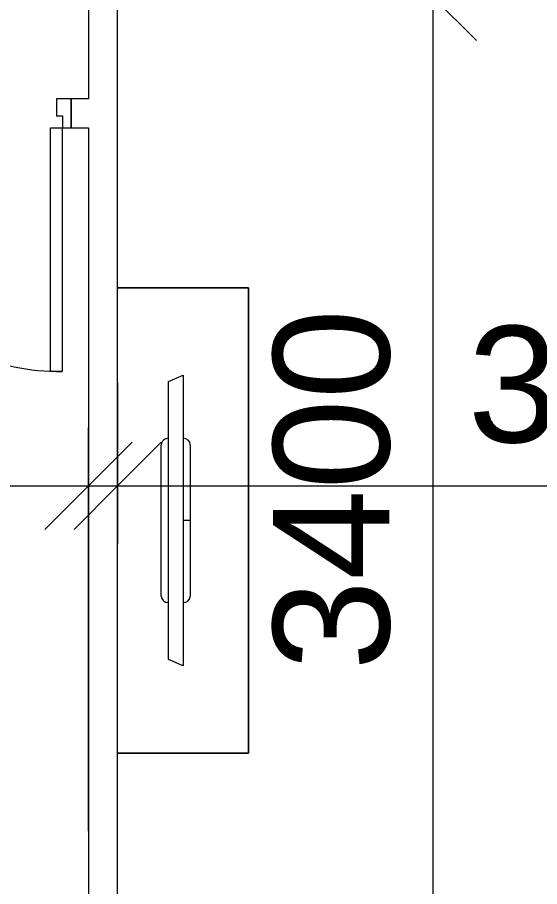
# Model space of a CAD drawing. Header units: millimetres. Extents: x -20144 to 122974, y -38328 to 48263.
# Drawn here: x 5156 to 6952, y 541 to 3530 of the extents above; entities that cross this region are included whole.
import ezdxf

# ---------------------------------------------------------------- set-up
doc = ezdxf.new("R2010")
doc.units = ezdxf.units.MM
for name, color, linetype, lineweight in [('CUA', 31, 'Continuous', 9), ('DIM', 1, 'Continuous', 5), ('DIM-200', 1, 'Continuous', 5), ('NET-CAT', 3, 'Continuous', 15), ('THIET BI', 44, 'Continuous', 5)]:
    doc.layers.add(name, color=color, linetype=linetype, lineweight=lineweight)
doc.styles.add('Arial_3', font='arial_0.ttf', dxfattribs={"height": 400})
doc.dimstyles.new('Diagonal_-_2mm_Arial', dxfattribs={"dimscale": 304.8, "dimtxt": 408.10376, "dimasz": 0.984252, "dimexe": 0.656168, "dimexo": 4.593176, "dimgap": 0.098425, "dimtad": 1, "dimdec": 0, "dimzin": 0, "dimdsep": 46, "dimtxsty": 'Arial_3', "dimblk1": 'OBLIQUE', "dimblk2": 'OBLIQUE', "dimsah": 1, "dimcen": 0.09, "dimdle": 0.656168, "dimazin": 0, "dimtfac": 1, "dimtdec": 4, "dimtix": 1, "dimtmove": 0, "dimatfit": 3, "dimfxl": 0, "dimtvp": 1, "dimtolj": 1, "dimtzin": 0, "dimlwd": 9, "dimlwe": 9, "dimarcsym": 0})
doc.dimstyles.new('Diagonal_-_2mm_Arial_1', dxfattribs={"dimscale": 304.8, "dimtxt": 408.10376, "dimasz": 0.984252, "dimexe": 0.656168, "dimexo": 4.593176, "dimgap": 0.098425, "dimtad": 1, "dimdec": 0, "dimzin": 0, "dimdsep": 46, "dimtxsty": 'Arial_3', "dimblk1": 'OBLIQUE', "dimblk2": 'OBLIQUE', "dimsah": 1, "dimcen": 0.09, "dimdle": 0.656168, "dimazin": 0, "dimtfac": 1, "dimtdec": 4, "dimtix": 1, "dimtmove": 2, "dimatfit": 3, "dimfxl": 0, "dimtvp": 1, "dimtolj": 1, "dimtzin": 0, "dimlwd": 9, "dimlwe": 9, "dimarcsym": 0})

# ---------------------------------------------------------------- blocks, each defined once
blk = doc.blocks.new('CUA PHONG NGU - Type 1-1365721-MẶT BẰNG TẦNG 5 ĐẾN TẦNG 22')
at = {"layer": 'CUA'}
for p, q in [((-317.5, 890.3), (-277.5, 890.3)), ((-317.5, 52.3), (-317.5, 890.3)), ((-277.5, 890.3), (-277.5, 52.3)), ((-277.5, 52.3), (-317.5, 52.3))]:
    blk.add_line(p, q, dxfattribs=at)
at = {"layer": 'CUA', "lineweight": 5}
for p, q in [((-318.5, 52.3), (-348.5, 52.3)), ((-348.5, 52.3), (-348.5, -47.7)), ((-318.5, 11.3), (-318.5, 52.3)), ((551.5, 52.3), (521.5, 52.3)), ((521.5, 52.3), (521.5, 11.3)), ((551.5, -47.7), (551.5, 52.3)), ((-298.5, 11.3), (-318.5, 11.3)), ((-298.5, -47.7), (-298.5, 11.3)), ((521.5, 11.3), (501.5, 11.3)), ((501.5, 11.3), (501.5, -47.7)), ((-348.5, -47.7), (-298.5, -47.7)), ((501.5, -47.7), (551.5, -47.7))]:
    blk.add_line(p, q, dxfattribs=at)
blk.add_arc((-317.5, 52.3), 838, 359.5, 90, dxfattribs=at)
blk = doc.blocks.new('X-TV - X-TV 4-1732820-MẶT BẰNG TẦNG 5 ĐẾN TẦNG 22')
at = {"layer": 'THIET BI'}
for p, q in [((1599.5, 450), (0, 450)), ((0, 450), (0, 0)), ((0, 450), (1599.5, 450)), ((0, 0), (0, 450)), ((1599.5, 0), (1599.5, 450)), ((1599.5, 450), (1599.5, 0)), ((539.8, 250), (1059.8, 250)), ((799.8, 250), (799.8, 225)), ((299.8, 225), (1299.8, 225)), ((322.3, 175), (299.8, 225)), ((1299.8, 225), (1277.3, 175)), ((1277.3, 175), (322.3, 175)), ((1059.8, 150), (539.8, 150))]:
    blk.add_line(p, q, dxfattribs=at)
for centre, start_param, end_param in [((539.8, 225), 0, 1.570796), ((1059.8, 225), 4.712389, 6.283185), ((539.8, 175), 1.570796, 3.141593), ((1059.8, 175), 3.141593, 4.712389)]:
    blk.add_ellipse(centre, major_axis=(0, 25), ratio=0.9, start_param=start_param, end_param=end_param, dxfattribs=at)
blk = doc.blocks.new('DIMBLOCK32-MẶT BẰNG TẦNG 5 ĐẾN TẦNG 22')
at = {"layer": 'DIM-200', "lineweight": 9, "transparency": 16777216}
for p, q in [((600.5, 731.8), (600.5, 2119.6)), ((5400.5, 731.8), (5400.5, 2119.6)), ((600.5, 1919.6), (750.5, 2069.6)), ((5400.5, 1919.6), (5550.5, 2069.6)), ((400.5, 1919.6), (5600.5, 1919.6)), ((600.5, 1919.6), (450.5, 1769.6)), ((600.5, 1919.6), (600.5, 731.8)), ((5400.5, 1919.6), (5250.5, 1769.6)), ((5400.5, 1919.6), (5400.5, 731.8))]:
    blk.add_line(p, q, dxfattribs=at)
at = {"layer": 'DIM-200', "color": 0, "lineweight": 9, "transparency": 16777216, "insert": (1751, 2468.9), "char_height": 400, "width": 1476.708, "attachment_point": 1, "line_spacing_factor": 0.941778, "style": 'Arial_3'}
blk.add_mtext('4800', dxfattribs=at)
blk = doc.blocks.new('_Oblique')
at = {"color": 0, "linetype": 'ByBlock', "lineweight": -2}
blk.add_line((-0.5, -0.5), (0.5, 0.5), dxfattribs=at)
blk = doc.blocks.new('DIMBLOCK34-MẶT BẰNG TẦNG 5 ĐẾN TẦNG 22')
at = {"layer": 'DIM-200', "lineweight": 9, "transparency": 16777216}
for p, q in [((5500.5, 2273.1), (5500.5, 1719.6)), ((5500.5, 1919.6), (5500.5, 2273.1)), ((9140.5, 2223.8), (9140.5, 1719.6)), ((9140.5, 1919.6), (9140.5, 2223.8)), ((5500.5, 1919.6), (5650.5, 2069.6)), ((9140.5, 1919.6), (9290.5, 2069.6)), ((5300.5, 1919.6), (9340.5, 1919.6)), ((5500.5, 1919.6), (5350.5, 1769.6)), ((9140.5, 1919.6), (8990.5, 1769.6))]:
    blk.add_line(p, q, dxfattribs=at)
at = {"layer": 'DIM-200', "color": 0, "lineweight": 9, "transparency": 16777216, "insert": (6705.2, 2468.9), "char_height": 400, "width": 1476.708, "attachment_point": 1, "line_spacing_factor": 0.941778, "style": 'Arial_3'}
blk.add_mtext('3640', dxfattribs=at)
blk = doc.blocks.new('DIMBLOCK35-MẶT BẰNG TẦNG 5 ĐẾN TẦNG 22')
at = {"layer": 'DIM-200', "lineweight": 9, "transparency": 16777216}
for p, q in [((6584.6, 3799.9), (6584.6, -0.1)), ((6584.6, 3599.9), (6434.6, 3749.9)), ((7308, 3599.9), (6384.6, 3599.9)), ((6584.6, 3599.9), (6734.6, 3449.9)), ((6584.6, 3599.9), (7308, 3599.9)), ((6584.6, 199.9), (6434.6, 349.9)), ((7234.9, 199.9), (6384.6, 199.9)), ((6584.6, 199.9), (6734.6, 49.9)), ((6584.6, 199.9), (7234.9, 199.9))]:
    blk.add_line(p, q, dxfattribs=at)
at = {"layer": 'DIM-200', "color": 0, "lineweight": 9, "transparency": 16777216, "insert": (6035.4, 1284.6), "char_height": 400, "width": 1476.708, "attachment_point": 1, "rotation": 90, "line_spacing_factor": 0.941778, "style": 'Arial_3'}
blk.add_mtext('3400', dxfattribs=at)

msp = doc.modelspace()

# ---------------------------------------------------------------- linework, layer by layer
at = {"layer": 'NET-CAT'}
for p, q in [((5400.5, 3749.9), (5400.5, 3249.9)), ((5500.5, 199.9), (5500.5, 3749.9)), ((5400.5, 3249.9), (5340.5, 3249.9)), ((5340.5, 3249.9), (5340.5, 3149.9)), ((5340.5, 3149.9), (5400.5, 3149.9)), ((5400.5, 3149.9), (5400.5, 199.9))]:
    msp.add_line(p, q, dxfattribs=at)

# ---------------------------------------------------------------- block references
at = {"layer": 'CUA', "rotation": 180}
msp.add_blockref('CUA PHONG NGU - Type 1-1365721-MẶT BẰNG TẦNG 5 ĐẾN TẦNG 22', (4992, 3202.2), dxfattribs=at)
at = {"layer": 'THIET BI', "rotation": 269.9999999999997}
msp.add_blockref('X-TV - X-TV 4-1732820-MẶT BẰNG TẦNG 5 ĐẾN TẦNG 22', (5500.5, 2599.9), dxfattribs=at)

# ---------------------------------------------------------------- dimensions: what is measured, and where the dimension line sits
at = {"layer": 'DIM', "lineweight": 9}
dim = msp.add_linear_dim(base=(6584.6, 199.9), p1=(8708, 3599.9), p2=(8634.9, 199.9), angle=90, dimstyle='Diagonal_-_2mm_Arial', override={"dimpost": '<>', "dimfxl": 3400.784996}, dxfattribs=at)
dim.commit()
dim.dimension.update_dxf_attribs({"geometry": 'DIMBLOCK35-MẶT BẰNG TẦNG 5 ĐẾN TẦNG 22', "text_midpoint": (6350.3, 1899.9)})
dim = msp.add_linear_dim(base=(9140.5, 1919.6), p1=(5500.5, 3673.1), p2=(9140.5, 3623.8), dimstyle='Diagonal_-_2mm_Arial', override={"dimpost": '<>', "dimfxl": 3640.334045}, dxfattribs=at)
dim.commit()
dim.dimension.update_dxf_attribs({"geometry": 'DIMBLOCK34-MẶT BẰNG TẦNG 5 ĐẾN TẦNG 22', "text_midpoint": (7320.5, 2154)})
dim = msp.add_linear_dim(base=(5400.5, 1919.6), p1=(600.5, 2131.8), p2=(5400.5, 2131.8), dimstyle='Diagonal_-_2mm_Arial_1', override={"dimpost": '<>', "dimfxl": 4800}, dxfattribs=at)
dim.commit()
dim.dimension.update_dxf_attribs({"geometry": 'DIMBLOCK32-MẶT BẰNG TẦNG 5 ĐẾN TẦNG 22', "text_midpoint": (2489.3, 2202.3), "dimtype": 160})

doc.saveas('drawing.dxf')
